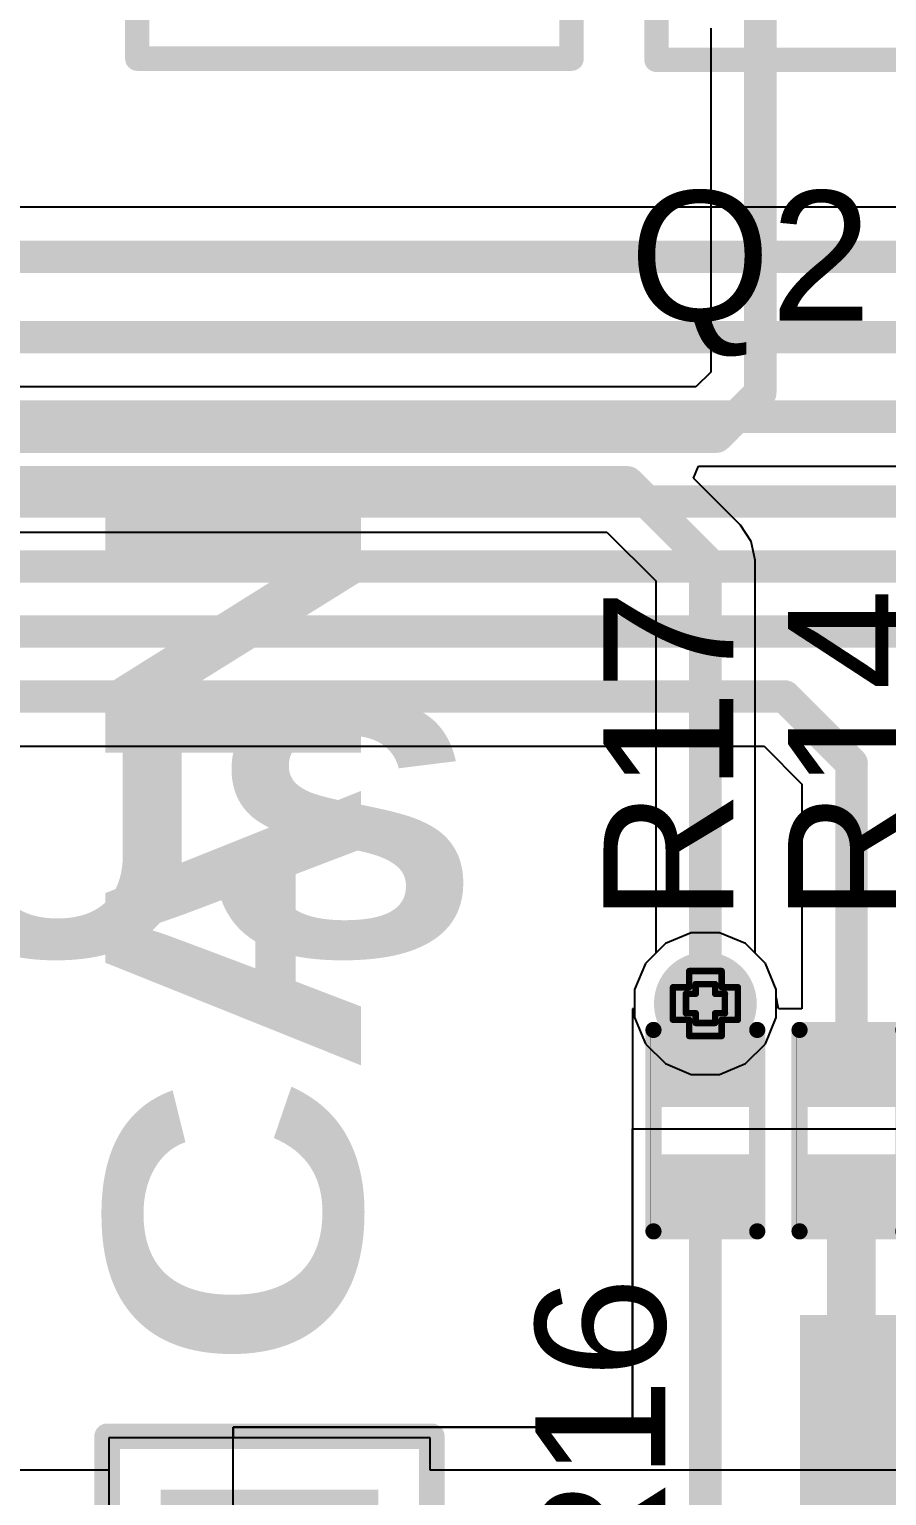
# Model space of a CAD drawing. Header units: inches. Extents: x -5 to 5258, y -4 to 5281.
# Drawn here: x 43.05 to 49.76, y 26.26 to 37.73 of the extents above; entities that cross this region are included whole.
import ezdxf

# ---------------------------------------------------------------- set-up
doc = ezdxf.new("R2010")
doc.units = ezdxf.units.IN
for name, color, linetype in [('Bottom Layer', 5, 'Continuous'), ('Bottom Solder', 6, 'Continuous'), ('Drill Drawing', 1, 'Continuous'), ('Multi-Layer', 9, 'Continuous'), ('Pad Holes', 156, 'Continuous'), ('Top Layer', 1, 'Continuous'), ('Top Overlay', 2, 'Continuous'), ('Top Paste', 8, 'Continuous'), ('Top Solder', 216, 'Continuous'), ('Via Holes', 16, 'Continuous')]:
    doc.layers.add(name, color=color, linetype=linetype)
doc.styles.add('Arial', font='', dxfattribs={"height": 0.2})
doc.styles.add('Arial Black_Bold', font='', dxfattribs={"height": 0.2})
doc.styles.get('Arial').set_extended_font_data('Arial')
doc.styles.get('Arial Black_Bold').set_extended_font_data('Arial Black', bold=True)

# ---------------------------------------------------------------- blocks, each defined once
blk = doc.blocks.new('SOIC_8_0_154___3_90___W______11')
at = {"layer": 'Top Layer'}
for points in [[(-3.475, 1.605), (-3.475, 2.205), (-1.925, 2.205), (-1.925, 1.605)], [(1.925, 1.605), (1.925, 2.205), (3.475, 2.205), (3.475, 1.605)], [(-3.475, 0.335), (-3.475, 0.935), (-1.925, 0.935), (-1.925, 0.335)], [(1.925, 0.335), (1.925, 0.935), (3.475, 0.935), (3.475, 0.335)], [(-3.475, -0.935), (-3.475, -0.335), (-1.925, -0.335), (-1.925, -0.935)], [(1.925, -0.935), (1.925, -0.335), (3.475, -0.335), (3.475, -0.935)], [(-3.475, -2.205), (-3.475, -1.605), (-1.925, -1.605), (-1.925, -2.205)], [(1.925, -2.205), (1.925, -1.605), (3.475, -1.605), (3.475, -2.205)]]:
    blk.add_hatch(color=1, dxfattribs=at).paths.add_polyline_path(points)
at = {"layer": 'Top Overlay'}
blk.add_hatch(color=2, dxfattribs=at).paths.add_polyline_path([(-1.838, 1.626), (-1.483, 1.626), (-1.483, 2.21), (-1.838, 2.21)])
at = {"layer": 'Top Paste'}
for points in [[(-3.475, 1.605), (-3.475, 2.205), (-1.925, 2.205), (-1.925, 1.605)], [(1.925, 1.605), (1.925, 2.205), (3.475, 2.205), (3.475, 1.605)], [(-3.475, 0.335), (-3.475, 0.935), (-1.925, 0.935), (-1.925, 0.335)], [(1.925, 0.335), (1.925, 0.935), (3.475, 0.935), (3.475, 0.335)], [(-3.475, -0.935), (-3.475, -0.335), (-1.925, -0.335), (-1.925, -0.935)], [(1.925, -0.935), (1.925, -0.335), (3.475, -0.335), (3.475, -0.935)], [(-3.475, -2.205), (-3.475, -1.605), (-1.925, -1.605), (-1.925, -2.205)], [(1.925, -2.205), (1.925, -1.605), (3.475, -1.605), (3.475, -2.205)]]:
    blk.add_hatch(color=8, dxfattribs=at).paths.add_polyline_path(points)
at = {"layer": 'Top Solder'}
for points in [[(-3.577, 1.503), (-3.577, 2.307), (-1.823, 2.307), (-1.823, 1.503)], [(1.823, 1.503), (1.823, 2.307), (3.577, 2.307), (3.577, 1.503)], [(-3.577, 0.233), (-3.577, 1.037), (-1.823, 1.037), (-1.823, 0.233)], [(1.823, 0.233), (1.823, 1.037), (3.577, 1.037), (3.577, 0.233)], [(-3.577, -1.037), (-3.577, -0.233), (-1.823, -0.233), (-1.823, -1.037)], [(1.823, -1.037), (1.823, -0.233), (3.577, -0.233), (3.577, -1.037)], [(-3.577, -2.307), (-3.577, -1.503), (-1.823, -1.503), (-1.823, -2.307)], [(1.823, -2.307), (1.823, -1.503), (3.577, -1.503), (3.577, -2.307)]]:
    blk.add_hatch(color=216, dxfattribs=at).paths.add_polyline_path(points)
at = {"layer": 'Top Overlay'}
for points in [[(1.803, 2.515, 0.127, 0.127, 0), (-1.829, 2.515, 0.127, 0.127, 0)], [(-3.667, 1.93, 0.127, 0.127, 0), (-3.794, 2.057, 0.127, 0.127, 0)], [(-3.794, 1.803, 0.127, 0.127, 0), (-3.794, 2.057, 0.127, 0.127, 0)], [(-3.794, 1.803, 0.127, 0.127, 0), (-3.667, 1.93, 0.127, 0.127, 0)], [(1.803, -2.515, 0.127, 0.127, 0), (-1.829, -2.515, 0.127, 0.127, 0)]]:
    blk.add_lwpolyline(points, format="xyseb", dxfattribs=at)
for points in [[(-1.861, 2.515, 0.0635, 0.0635, 1), (-1.797, 2.515, 0.0635, 0.0635, 1)], [(1.772, 2.515, 0.0635, 0.0635, 1), (1.835, 2.515, 0.0635, 0.0635, 1)], [(-3.826, 2.057, 0.0635, 0.0635, 1), (-3.762, 2.057, 0.0635, 0.0635, 1)], [(-3.826, 2.057, 0.0635, 0.0635, 1), (-3.762, 2.057, 0.0635, 0.0635, 1)], [(-3.699, 1.93, 0.0635, 0.0635, 1), (-3.635, 1.93, 0.0635, 0.0635, 1)], [(-3.699, 1.93, 0.0635, 0.0635, 1), (-3.635, 1.93, 0.0635, 0.0635, 1)], [(-3.826, 1.803, 0.0635, 0.0635, 1), (-3.762, 1.803, 0.0635, 0.0635, 1)], [(-3.826, 1.803, 0.0635, 0.0635, 1), (-3.762, 1.803, 0.0635, 0.0635, 1)], [(-1.861, -2.515, 0.0635, 0.0635, 1), (-1.797, -2.515, 0.0635, 0.0635, 1)], [(1.772, -2.515, 0.0635, 0.0635, 1), (1.835, -2.515, 0.0635, 0.0635, 1)]]:
    blk.add_lwpolyline(points, format="xyseb", close=True, dxfattribs=at)
blk = doc.blocks.new('R___0402_73')
at = {"layer": 'Top Layer'}
for points in [[(-0.699, -0.318), (-0.699, 0.317), (-0.241, 0.317), (-0.241, -0.318)], [(0.241, -0.318), (0.241, 0.317), (0.699, 0.317), (0.699, -0.318)]]:
    blk.add_hatch(color=1, dxfattribs=at).paths.add_polyline_path(points)
at = {"layer": 'Top Paste'}
for points in [[(-0.699, -0.318), (-0.699, 0.317), (-0.241, 0.317), (-0.241, -0.318)], [(0.241, -0.318), (0.241, 0.317), (0.699, 0.317), (0.699, -0.318)]]:
    blk.add_hatch(color=8, dxfattribs=at).paths.add_polyline_path(points)
at = {"layer": 'Top Solder'}
for points in [[(-0.754, -0.373), (-0.754, 0.373), (-0.186, 0.373), (-0.186, -0.373)], [(0.186, -0.373), (0.186, 0.373), (0.754, 0.373), (0.754, -0.373)]]:
    blk.add_hatch(color=216, dxfattribs=at).paths.add_polyline_path(points)
at = {"layer": 'Top Overlay'}
for points in [[(0.787, 0.406, 0.127, 0.127, 0), (-0.787, 0.406, 0.127, 0.127, 0)], [(-0.787, -0.406, 0.127, 0.127, 0), (-0.787, 0.406, 0.127, 0.127, 0)], [(0.787, -0.406, 0.127, 0.127, 0), (0.787, 0.406, 0.127, 0.127, 0)], [(0.787, -0.406, 0.127, 0.127, 0), (-0.787, -0.406, 0.127, 0.127, 0)], [(0.813, -0.432, 0.00323, 0.00323, 0), (-0.813, -0.432, 0.00323, 0.00323, 0)]]:
    blk.add_lwpolyline(points, format="xyseb", dxfattribs=at)
for points in [[(-0.819, 0.406, 0.0635, 0.0635, 1), (-0.756, 0.406, 0.0635, 0.0635, 1)], [(-0.819, 0.406, 0.0635, 0.0635, 1), (-0.756, 0.406, 0.0635, 0.0635, 1)], [(0.756, 0.406, 0.0635, 0.0635, 1), (0.819, 0.406, 0.0635, 0.0635, 1)], [(0.756, 0.406, 0.0635, 0.0635, 1), (0.819, 0.406, 0.0635, 0.0635, 1)], [(-0.819, -0.406, 0.0635, 0.0635, 1), (-0.756, -0.406, 0.0635, 0.0635, 1)], [(-0.819, -0.406, 0.0635, 0.0635, 1), (-0.756, -0.406, 0.0635, 0.0635, 1)], [(0.756, -0.406, 0.0635, 0.0635, 1), (0.819, -0.406, 0.0635, 0.0635, 1)], [(0.756, -0.406, 0.0635, 0.0635, 1), (0.819, -0.406, 0.0635, 0.0635, 1)], [(-0.814, -0.432, 0.00161, 0.00161, 1), (-0.812, -0.432, 0.00161, 0.00161, 1)], [(0.812, -0.432, 0.00161, 0.00161, 1), (0.814, -0.432, 0.00161, 0.00161, 1)]]:
    blk.add_lwpolyline(points, format="xyseb", close=True, dxfattribs=at)
blk = doc.blocks.new('R___0402_76')
at = {"layer": 'Top Layer'}
for points in [[(-0.699, -0.318), (-0.699, 0.317), (-0.241, 0.317), (-0.241, -0.318)], [(0.241, -0.318), (0.241, 0.317), (0.699, 0.317), (0.699, -0.318)]]:
    blk.add_hatch(color=1, dxfattribs=at).paths.add_polyline_path(points)
at = {"layer": 'Top Paste'}
for points in [[(-0.699, -0.318), (-0.699, 0.317), (-0.241, 0.317), (-0.241, -0.318)], [(0.241, -0.318), (0.241, 0.317), (0.699, 0.317), (0.699, -0.318)]]:
    blk.add_hatch(color=8, dxfattribs=at).paths.add_polyline_path(points)
at = {"layer": 'Top Solder'}
for points in [[(-0.754, -0.373), (-0.754, 0.373), (-0.186, 0.373), (-0.186, -0.373)], [(0.186, -0.373), (0.186, 0.373), (0.754, 0.373), (0.754, -0.373)]]:
    blk.add_hatch(color=216, dxfattribs=at).paths.add_polyline_path(points)
at = {"layer": 'Top Overlay'}
for points in [[(0.787, 0.406, 0.127, 0.127, 0), (-0.787, 0.406, 0.127, 0.127, 0)], [(-0.787, -0.406, 0.127, 0.127, 0), (-0.787, 0.406, 0.127, 0.127, 0)], [(0.787, -0.406, 0.127, 0.127, 0), (0.787, 0.406, 0.127, 0.127, 0)], [(0.787, -0.406, 0.127, 0.127, 0), (-0.787, -0.406, 0.127, 0.127, 0)], [(0.813, -0.432, 0.00323, 0.00323, 0), (-0.813, -0.432, 0.00323, 0.00323, 0)]]:
    blk.add_lwpolyline(points, format="xyseb", dxfattribs=at)
for points in [[(-0.819, 0.406, 0.0635, 0.0635, 1), (-0.756, 0.406, 0.0635, 0.0635, 1)], [(-0.819, 0.406, 0.0635, 0.0635, 1), (-0.756, 0.406, 0.0635, 0.0635, 1)], [(0.756, 0.406, 0.0635, 0.0635, 1), (0.819, 0.406, 0.0635, 0.0635, 1)], [(0.756, 0.406, 0.0635, 0.0635, 1), (0.819, 0.406, 0.0635, 0.0635, 1)], [(-0.819, -0.406, 0.0635, 0.0635, 1), (-0.756, -0.406, 0.0635, 0.0635, 1)], [(-0.819, -0.406, 0.0635, 0.0635, 1), (-0.756, -0.406, 0.0635, 0.0635, 1)], [(0.756, -0.406, 0.0635, 0.0635, 1), (0.819, -0.406, 0.0635, 0.0635, 1)], [(0.756, -0.406, 0.0635, 0.0635, 1), (0.819, -0.406, 0.0635, 0.0635, 1)], [(-0.814, -0.432, 0.00161, 0.00161, 1), (-0.812, -0.432, 0.00161, 0.00161, 1)], [(0.812, -0.432, 0.00161, 0.00161, 1), (0.814, -0.432, 0.00161, 0.00161, 1)]]:
    blk.add_lwpolyline(points, format="xyseb", close=True, dxfattribs=at)
blk = doc.blocks.new('HDR1X2__113')
at = {"layer": 'Bottom Layer'}
blk.add_hatch(color=5, dxfattribs=at).paths.add_polyline_path([(-0.75, 0.75), (0.75, 0.75), (0.75, -0.75), (-0.75, -0.75)])
h = blk.add_hatch(color=5, dxfattribs=at)
edge = h.paths.add_edge_path()
edge.add_arc((2.54, 0), 0.75, 0, 360)
at = {"layer": 'Bottom Solder'}
blk.add_hatch(color=6, dxfattribs=at).paths.add_polyline_path([(-0.852, 0.852), (0.852, 0.852), (0.852, -0.852), (-0.852, -0.852)])
h = blk.add_hatch(color=6, dxfattribs=at)
edge = h.paths.add_edge_path()
edge.add_arc((2.54, 0), 0.852, 0, 360)
at = {"layer": 'Multi-Layer'}
blk.add_hatch(color=9, dxfattribs=at).paths.add_polyline_path([(-0.75, 0.75), (0.75, 0.75), (0.75, -0.75), (-0.75, -0.75)])
h = blk.add_hatch(color=9, dxfattribs=at)
edge = h.paths.add_edge_path()
edge.add_arc((2.54, 0), 0.75, 0, 360)
at = {"layer": 'Pad Holes'}
h = blk.add_hatch(color=7, dxfattribs=at)
edge = h.paths.add_edge_path()
edge.add_arc((0, 0), 0.45, 0, 360)
h = blk.add_hatch(color=7, dxfattribs=at)
edge = h.paths.add_edge_path()
edge.add_arc((2.54, 0), 0.45, 0, 360)
at = {"layer": 'Top Layer'}
blk.add_hatch(color=1, dxfattribs=at).paths.add_polyline_path([(-0.75, 0.75), (0.75, 0.75), (0.75, -0.75), (-0.75, -0.75)])
h = blk.add_hatch(color=1, dxfattribs=at)
edge = h.paths.add_edge_path()
edge.add_arc((2.54, 0), 0.75, 0, 360)
at = {"layer": 'Top Solder'}
blk.add_hatch(color=216, dxfattribs=at).paths.add_polyline_path([(-0.852, 0.852), (0.852, 0.852), (0.852, -0.852), (-0.852, -0.852)])
h = blk.add_hatch(color=216, dxfattribs=at)
edge = h.paths.add_edge_path()
edge.add_arc((2.54, 0), 0.852, 0, 360)
at = {"layer": 'Top Overlay'}
for points in [[(3.81, 1.27, 0.2, 0.2, 0), (-1.27, 1.27, 0.2, 0.2, 0)], [(-1.27, -1.27, 0.2, 0.2, 0), (-1.27, 1.27, 0.2, 0.2, 0)], [(3.81, -1.27, 0.2, 0.2, 0), (3.81, 1.27, 0.2, 0.2, 0)], [(3.81, -1.27, 0.2, 0.2, 0), (-1.27, -1.27, 0.2, 0.2, 0)]]:
    blk.add_lwpolyline(points, format="xyseb", dxfattribs=at)
for points in [[(-1.32, 1.27, 0.1, 0.1, 1), (-1.22, 1.27, 0.1, 0.1, 1)], [(-1.32, 1.27, 0.1, 0.1, 1), (-1.22, 1.27, 0.1, 0.1, 1)], [(3.76, 1.27, 0.1, 0.1, 1), (3.86, 1.27, 0.1, 0.1, 1)], [(3.76, 1.27, 0.1, 0.1, 1), (3.86, 1.27, 0.1, 0.1, 1)], [(-1.32, -1.27, 0.1, 0.1, 1), (-1.22, -1.27, 0.1, 0.1, 1)], [(-1.32, -1.27, 0.1, 0.1, 1), (-1.22, -1.27, 0.1, 0.1, 1)], [(3.76, -1.27, 0.1, 0.1, 1), (3.86, -1.27, 0.1, 0.1, 1)], [(3.76, -1.27, 0.1, 0.1, 1), (3.86, -1.27, 0.1, 0.1, 1)]]:
    blk.add_lwpolyline(points, format="xyseb", close=True, dxfattribs=at)

msp = doc.modelspace()

# ---------------------------------------------------------------- hatches: boundary and pattern name
at = {"layer": 'Bottom Layer'}
h = msp.add_hatch(color=5, dxfattribs=at)
edge = h.paths.add_edge_path()
edge.add_arc((48.338, 30.111), 0.3, 0, 360)
at = {"layer": 'Bottom Solder'}
h = msp.add_hatch(color=6, dxfattribs=at)
edge = h.paths.add_edge_path()
edge.add_arc((48.338, 30.111), 0.402, 0, 360)
at = {"layer": 'Top Layer'}
h = msp.add_hatch(color=1, dxfattribs=at)
edge = h.paths.add_edge_path()
edge.add_arc((48.338, 30.111), 0.3, 0, 360)
at = {"layer": 'Top Solder'}
h = msp.add_hatch(color=216, dxfattribs=at)
edge = h.paths.add_edge_path()
edge.add_arc((48.338, 30.111), 0.402, 0, 360)
at = {"layer": 'Via Holes'}
h = msp.add_hatch(color=7, dxfattribs=at)
edge = h.paths.add_edge_path()
edge.add_arc((48.338, 30.111), 0.15, 0, 360)

# ---------------------------------------------------------------- linework, layer by layer
at = {"layer": 'Bottom Layer'}
for p, q in [((59.062, 36.339), (12.94, 36.339)), ((48.246, 34.218), (48.285, 34.312)), ((48.285, 34.312), (53.866, 34.312)), ((48.613, 33.851), (48.246, 34.218)), ((48.697, 33.725), (48.613, 33.851)), ((33.523, 33.798), (47.568, 33.798)), ((47.568, 33.798), (47.95, 33.416)), ((48.727, 33.577), (48.697, 33.725)), ((48.727, 30.506), (48.727, 33.577)), ((47.95, 33.416), (47.95, 30.506)), ((47.95, 30.506), (47.869, 30.425)), ((48.808, 30.425), (48.727, 30.506)), ((47.869, 30.425), (47.784, 30.221)), ((48.892, 30.221), (48.808, 30.425)), ((47.784, 30.221), (47.784, 30.001)), ((48.892, 30.001), (48.892, 30.221)), ((47.784, 30.001), (47.869, 29.797)), ((48.808, 29.797), (48.892, 30.001)), ((47.869, 29.797), (48.025, 29.641)), ((48.652, 29.641), (48.808, 29.797)), ((48.025, 29.641), (48.228, 29.557)), ((48.449, 29.557), (48.652, 29.641)), ((48.228, 29.557), (48.449, 29.557)), ((46.186, 26.715), (43.67, 26.715)), ((43.67, 26.715), (43.67, 26.463)), ((46.186, 26.463), (46.186, 26.715)), ((43.67, 26.463), (9.703, 26.463)), ((52.021, 26.463), (46.186, 26.463))]:
    msp.add_line(p, q, dxfattribs=at)
for points in [[(7.215, 35.95, 0.254, 0.254, 0), (59.062, 35.95, 0.254, 0.254, 0)], [(6.111, 35.321, 0.254, 0.254, 0), (55.26, 35.321, 0.254, 0.254, 0)], [(3.203, 34.7, 0.254, 0.254, 0), (54.027, 34.7, 0.254, 0.254, 0)], [(2.665, 34.186, 0.254, 0.254, 0), (47.729, 34.186, 0.254, 0.254, 0)], [(47.729, 34.186, 0.254, 0.254, 0), (48.338, 33.577, 0.254, 0.254, 0)], [(48.338, 30.111, 0.254, 0.254, 0), (48.338, 33.577, 0.254, 0.254, 0)]]:
    msp.add_lwpolyline(points, format="xyseb", dxfattribs=at)
for points in [[(47.665, 34.186, 0.127, 0.127, 1), (47.792, 34.186, 0.127, 0.127, 1)], [(47.665, 34.186, 0.127, 0.127, 1), (47.792, 34.186, 0.127, 0.127, 1)], [(48.275, 33.577, 0.127, 0.127, 1), (48.402, 33.577, 0.127, 0.127, 1)], [(48.275, 33.577, 0.127, 0.127, 1), (48.402, 33.577, 0.127, 0.127, 1)], [(48.275, 30.111, 0.127, 0.127, 1), (48.402, 30.111, 0.127, 0.127, 1)]]:
    msp.add_lwpolyline(points, format="xyseb", close=True, dxfattribs=at)
at = {"layer": 'Drill Drawing'}
for points in [[(48.211, 30.238, 0.0508, 0.0508, 0), (48.211, 30.365, 0.0508, 0.0508, 0)], [(48.211, 30.365, 0.0508, 0.0508, 0), (48.465, 30.365, 0.0508, 0.0508, 0)], [(48.465, 30.238, 0.0508, 0.0508, 0), (48.465, 30.365, 0.0508, 0.0508, 0)], [(48.262, 30.187, 0.0508, 0.0508, 0), (48.262, 30.263, 0.0508, 0.0508, 0)], [(48.262, 30.263, 0.0508, 0.0508, 0), (48.415, 30.263, 0.0508, 0.0508, 0)], [(48.415, 30.187, 0.0508, 0.0508, 0), (48.415, 30.263, 0.0508, 0.0508, 0)], [(48.084, 29.984, 0.0508, 0.0508, 0), (48.084, 30.238, 0.0508, 0.0508, 0)], [(48.084, 30.238, 0.0508, 0.0508, 0), (48.211, 30.238, 0.0508, 0.0508, 0)], [(48.186, 30.035, 0.0508, 0.0508, 0), (48.186, 30.187, 0.0508, 0.0508, 0)], [(48.186, 30.187, 0.0508, 0.0508, 0), (48.262, 30.187, 0.0508, 0.0508, 0)], [(48.415, 30.187, 0.0508, 0.0508, 0), (48.491, 30.187, 0.0508, 0.0508, 0)], [(48.465, 30.238, 0.0508, 0.0508, 0), (48.592, 30.238, 0.0508, 0.0508, 0)], [(48.491, 30.035, 0.0508, 0.0508, 0), (48.491, 30.187, 0.0508, 0.0508, 0)], [(48.592, 29.984, 0.0508, 0.0508, 0), (48.592, 30.238, 0.0508, 0.0508, 0)], [(48.186, 30.035, 0.0508, 0.0508, 0), (48.262, 30.035, 0.0508, 0.0508, 0)], [(48.262, 29.959, 0.0508, 0.0508, 0), (48.262, 30.035, 0.0508, 0.0508, 0)], [(48.415, 30.035, 0.0508, 0.0508, 0), (48.491, 30.035, 0.0508, 0.0508, 0)], [(48.415, 29.959, 0.0508, 0.0508, 0), (48.415, 30.035, 0.0508, 0.0508, 0)], [(48.084, 29.984, 0.0508, 0.0508, 0), (48.211, 29.984, 0.0508, 0.0508, 0)], [(48.211, 29.857, 0.0508, 0.0508, 0), (48.211, 29.984, 0.0508, 0.0508, 0)], [(48.262, 29.959, 0.0508, 0.0508, 0), (48.415, 29.959, 0.0508, 0.0508, 0)], [(48.465, 29.984, 0.0508, 0.0508, 0), (48.592, 29.984, 0.0508, 0.0508, 0)], [(48.465, 29.857, 0.0508, 0.0508, 0), (48.465, 29.984, 0.0508, 0.0508, 0)], [(48.211, 29.857, 0.0508, 0.0508, 0), (48.465, 29.857, 0.0508, 0.0508, 0)]]:
    msp.add_lwpolyline(points, format="xyseb", dxfattribs=at)
for points in [[(48.199, 30.365, 0.0254, 0.0254, 1), (48.224, 30.365, 0.0254, 0.0254, 1)], [(48.199, 30.365, 0.0254, 0.0254, 1), (48.224, 30.365, 0.0254, 0.0254, 1)], [(48.453, 30.365, 0.0254, 0.0254, 1), (48.478, 30.365, 0.0254, 0.0254, 1)], [(48.453, 30.365, 0.0254, 0.0254, 1), (48.478, 30.365, 0.0254, 0.0254, 1)], [(48.25, 30.263, 0.0254, 0.0254, 1), (48.275, 30.263, 0.0254, 0.0254, 1)], [(48.25, 30.263, 0.0254, 0.0254, 1), (48.275, 30.263, 0.0254, 0.0254, 1)], [(48.402, 30.263, 0.0254, 0.0254, 1), (48.427, 30.263, 0.0254, 0.0254, 1)], [(48.402, 30.263, 0.0254, 0.0254, 1), (48.427, 30.263, 0.0254, 0.0254, 1)], [(48.072, 30.238, 0.0254, 0.0254, 1), (48.097, 30.238, 0.0254, 0.0254, 1)], [(48.072, 30.238, 0.0254, 0.0254, 1), (48.097, 30.238, 0.0254, 0.0254, 1)], [(48.173, 30.187, 0.0254, 0.0254, 1), (48.199, 30.187, 0.0254, 0.0254, 1)], [(48.173, 30.187, 0.0254, 0.0254, 1), (48.199, 30.187, 0.0254, 0.0254, 1)], [(48.199, 30.238, 0.0254, 0.0254, 1), (48.224, 30.238, 0.0254, 0.0254, 1)], [(48.199, 30.238, 0.0254, 0.0254, 1), (48.224, 30.238, 0.0254, 0.0254, 1)], [(48.25, 30.187, 0.0254, 0.0254, 1), (48.275, 30.187, 0.0254, 0.0254, 1)], [(48.25, 30.187, 0.0254, 0.0254, 1), (48.275, 30.187, 0.0254, 0.0254, 1)], [(48.402, 30.187, 0.0254, 0.0254, 1), (48.427, 30.187, 0.0254, 0.0254, 1)], [(48.402, 30.187, 0.0254, 0.0254, 1), (48.427, 30.187, 0.0254, 0.0254, 1)], [(48.453, 30.238, 0.0254, 0.0254, 1), (48.478, 30.238, 0.0254, 0.0254, 1)], [(48.453, 30.238, 0.0254, 0.0254, 1), (48.478, 30.238, 0.0254, 0.0254, 1)], [(48.478, 30.187, 0.0254, 0.0254, 1), (48.504, 30.187, 0.0254, 0.0254, 1)], [(48.478, 30.187, 0.0254, 0.0254, 1), (48.504, 30.187, 0.0254, 0.0254, 1)], [(48.58, 30.238, 0.0254, 0.0254, 1), (48.605, 30.238, 0.0254, 0.0254, 1)], [(48.58, 30.238, 0.0254, 0.0254, 1), (48.605, 30.238, 0.0254, 0.0254, 1)], [(48.173, 30.035, 0.0254, 0.0254, 1), (48.199, 30.035, 0.0254, 0.0254, 1)], [(48.173, 30.035, 0.0254, 0.0254, 1), (48.199, 30.035, 0.0254, 0.0254, 1)], [(48.25, 30.035, 0.0254, 0.0254, 1), (48.275, 30.035, 0.0254, 0.0254, 1)], [(48.25, 30.035, 0.0254, 0.0254, 1), (48.275, 30.035, 0.0254, 0.0254, 1)], [(48.402, 30.035, 0.0254, 0.0254, 1), (48.427, 30.035, 0.0254, 0.0254, 1)], [(48.402, 30.035, 0.0254, 0.0254, 1), (48.427, 30.035, 0.0254, 0.0254, 1)], [(48.478, 30.035, 0.0254, 0.0254, 1), (48.504, 30.035, 0.0254, 0.0254, 1)], [(48.478, 30.035, 0.0254, 0.0254, 1), (48.504, 30.035, 0.0254, 0.0254, 1)], [(48.072, 29.984, 0.0254, 0.0254, 1), (48.097, 29.984, 0.0254, 0.0254, 1)], [(48.072, 29.984, 0.0254, 0.0254, 1), (48.097, 29.984, 0.0254, 0.0254, 1)], [(48.199, 29.984, 0.0254, 0.0254, 1), (48.224, 29.984, 0.0254, 0.0254, 1)], [(48.199, 29.984, 0.0254, 0.0254, 1), (48.224, 29.984, 0.0254, 0.0254, 1)], [(48.25, 29.959, 0.0254, 0.0254, 1), (48.275, 29.959, 0.0254, 0.0254, 1)], [(48.25, 29.959, 0.0254, 0.0254, 1), (48.275, 29.959, 0.0254, 0.0254, 1)], [(48.402, 29.959, 0.0254, 0.0254, 1), (48.427, 29.959, 0.0254, 0.0254, 1)], [(48.402, 29.959, 0.0254, 0.0254, 1), (48.427, 29.959, 0.0254, 0.0254, 1)], [(48.453, 29.984, 0.0254, 0.0254, 1), (48.478, 29.984, 0.0254, 0.0254, 1)], [(48.453, 29.984, 0.0254, 0.0254, 1), (48.478, 29.984, 0.0254, 0.0254, 1)], [(48.58, 29.984, 0.0254, 0.0254, 1), (48.605, 29.984, 0.0254, 0.0254, 1)], [(48.58, 29.984, 0.0254, 0.0254, 1), (48.605, 29.984, 0.0254, 0.0254, 1)], [(48.199, 29.857, 0.0254, 0.0254, 1), (48.224, 29.857, 0.0254, 0.0254, 1)], [(48.199, 29.857, 0.0254, 0.0254, 1), (48.224, 29.857, 0.0254, 0.0254, 1)], [(48.453, 29.857, 0.0254, 0.0254, 1), (48.478, 29.857, 0.0254, 0.0254, 1)], [(48.453, 29.857, 0.0254, 0.0254, 1), (48.478, 29.857, 0.0254, 0.0254, 1)]]:
    msp.add_lwpolyline(points, format="xyseb", close=True, dxfattribs=at)
at = {"layer": 'Top Layer'}
for p, q in [((48.38, 37.739), (48.38, 35.048)), ((48.38, 35.048), (48.264, 34.932)), ((48.264, 34.932), (23.329, 34.932)), ((35.927, 32.124), (48.797, 32.124)), ((48.797, 32.124), (49.094, 31.827)), ((49.094, 31.827), (49.094, 30.07)), ((48.228, 30.665), (48.025, 30.581)), ((48.449, 30.665), (48.228, 30.665)), ((48.652, 30.581), (48.449, 30.665)), ((48.025, 30.581), (47.869, 30.425)), ((48.808, 30.425), (48.652, 30.581)), ((47.869, 30.425), (47.784, 30.221)), ((48.892, 30.221), (48.808, 30.425)), ((47.784, 30.221), (47.784, 30.07)), ((48.892, 30.164), (48.892, 30.221)), ((48.91, 30.07), (48.892, 30.164)), ((47.784, 30.07), (47.767, 30.07)), ((47.767, 30.07), (47.767, 29.104)), ((49.094, 30.07), (48.91, 30.07)), ((47.767, 26.798), (47.767, 29.13)), ((47.767, 29.13), (51.721, 29.13)), ((47.767, 29.104), (47.767, 28.165)), ((47.767, 28.165), (47.767, 26.798)), ((44.644, 18.964), (44.644, 26.798)), ((44.644, 26.798), (47.767, 26.798)), ((47.767, 26.798), (44.644, 26.798)), ((44.644, 26.798), (44.644, 26.715)), ((44.644, 26.715), (43.67, 26.715)), ((43.67, 26.715), (43.67, 24.199))]:
    msp.add_line(p, q, dxfattribs=at)
for points in [[(48.768, 34.887, 0.254, 0.254, 0), (48.768, 38.221, 0.254, 0.254, 0)], [(48.425, 34.544, 0.254, 0.254, 0), (48.768, 34.887, 0.254, 0.254, 0)], [(23.168, 34.544, 0.254, 0.254, 0), (48.425, 34.544, 0.254, 0.254, 0)], [(21.935, 34.036, 0.254, 0.254, 0), (51.757, 34.036, 0.254, 0.254, 0)], [(21.724, 33.528, 0.254, 0.254, 0), (56.532, 33.528, 0.254, 0.254, 0)], [(21.514, 33.02, 0.254, 0.254, 0), (52.77, 33.02, 0.254, 0.254, 0)], [(21.303, 32.512, 0.254, 0.254, 0), (48.958, 32.512, 0.254, 0.254, 0)], [(48.958, 32.512, 0.254, 0.254, 0), (49.482, 31.988, 0.254, 0.254, 0)], [(49.482, 29.588, 0.254, 0.254, 0), (49.482, 31.988, 0.254, 0.254, 0)], [(48.338, 29.658, 0.508, 0.508, 0), (48.338, 30.111, 0.508, 0.508, 0)], [(48.325, 30.097, 0.254, 0.254, 0), (48.338, 30.111, 0.254, 0.254, 0)], [(49.481, 29.587, 0.254, 0.254, 0), (49.482, 29.588, 0.254, 0.254, 0)], [(49.481, 26.798, 0.381, 0.381, 0), (49.481, 28.647, 0.381, 0.381, 0)], [(48.338, 26.026, 0.254, 0.254, 0), (48.338, 28.647, 0.254, 0.254, 0)]]:
    msp.add_lwpolyline(points, format="xyseb", dxfattribs=at)
for points in [[(48.705, 34.887, 0.127, 0.127, 1), (48.831, 34.887, 0.127, 0.127, 1)], [(48.705, 34.887, 0.127, 0.127, 1), (48.831, 34.887, 0.127, 0.127, 1)], [(48.361, 34.544, 0.127, 0.127, 1), (48.488, 34.544, 0.127, 0.127, 1)], [(48.361, 34.544, 0.127, 0.127, 1), (48.488, 34.544, 0.127, 0.127, 1)], [(48.895, 32.512, 0.127, 0.127, 1), (49.022, 32.512, 0.127, 0.127, 1)], [(48.895, 32.512, 0.127, 0.127, 1), (49.022, 32.512, 0.127, 0.127, 1)], [(49.419, 31.988, 0.127, 0.127, 1), (49.546, 31.988, 0.127, 0.127, 1)], [(49.419, 31.988, 0.127, 0.127, 1), (49.546, 31.988, 0.127, 0.127, 1)], [(48.211, 30.111, 0.254, 0.254, 1), (48.465, 30.111, 0.254, 0.254, 1)], [(48.261, 30.097, 0.127, 0.127, 1), (48.388, 30.097, 0.127, 0.127, 1)], [(48.275, 30.111, 0.127, 0.127, 1), (48.402, 30.111, 0.127, 0.127, 1)], [(48.211, 29.658, 0.254, 0.254, 1), (48.465, 29.658, 0.254, 0.254, 1)], [(49.418, 29.587, 0.127, 0.127, 1), (49.545, 29.587, 0.127, 0.127, 1)], [(49.419, 29.588, 0.127, 0.127, 1), (49.546, 29.588, 0.127, 0.127, 1)], [(49.419, 29.588, 0.127, 0.127, 1), (49.546, 29.588, 0.127, 0.127, 1)], [(49.386, 28.647, 0.191, 0.191, 1), (49.577, 28.647, 0.191, 0.191, 1)], [(48.275, 28.647, 0.127, 0.127, 1), (48.402, 28.647, 0.127, 0.127, 1)], [(49.386, 26.798, 0.191, 0.191, 1), (49.577, 26.798, 0.191, 0.191, 1)]]:
    msp.add_lwpolyline(points, format="xyseb", close=True, dxfattribs=at)
at = {"layer": 'Top Overlay'}
for points in [[(43.893, 37.499, 0.191, 0.191, 0), (43.893, 40.877, 0.191, 0.191, 0)], [(47.291, 37.499, 0.191, 0.191, 0), (47.291, 40.877, 0.191, 0.191, 0)], [(47.955, 37.49, 0.191, 0.191, 0), (47.955, 39.878, 0.191, 0.191, 0)], [(43.893, 37.499, 0.191, 0.191, 0), (47.291, 37.499, 0.191, 0.191, 0)], [(47.955, 37.49, 0.191, 0.191, 0), (51.283, 37.49, 0.191, 0.191, 0)]]:
    msp.add_lwpolyline(points, format="xyseb", dxfattribs=at)
for points in [[(43.846, 37.499, 0.0952, 0.0952, 1), (43.941, 37.499, 0.0952, 0.0952, 1)], [(43.846, 37.499, 0.0952, 0.0952, 1), (43.941, 37.499, 0.0952, 0.0952, 1)], [(47.244, 37.499, 0.0952, 0.0952, 1), (47.339, 37.499, 0.0952, 0.0952, 1)], [(47.244, 37.499, 0.0952, 0.0952, 1), (47.339, 37.499, 0.0952, 0.0952, 1)], [(47.908, 37.49, 0.0952, 0.0952, 1), (48.003, 37.49, 0.0952, 0.0952, 1)], [(47.908, 37.49, 0.0952, 0.0952, 1), (48.003, 37.49, 0.0952, 0.0952, 1)]]:
    msp.add_lwpolyline(points, format="xyseb", close=True, dxfattribs=at)

# ---------------------------------------------------------------- block references
at = {"rotation": 270}
for name, p in [('R___0402_73', (48.338, 29.117)), ('R___0402_76', (49.481, 29.117)), ('SOIC_8_0_154___3_90___W______11', (51.386, 24.098)), ('HDR1X2__113', (44.928, 25.457))]:
    msp.add_blockref(name, p, dxfattribs=at)

# ---------------------------------------------------------------- texts
at = {"layer": 'Top Overlay', "style": 'Arial'}
msp.add_text('Q2', height=1.016, dxfattribs=at).set_placement((47.744, 35.45))
at = {"layer": 'Top Overlay'}
for s, height, rotation, style, p in [('CAN', 2, 90, 'Arial Black_Bold', (45.643, 27.239)), ('R17', 1.016, 90, 'Arial', (48.557, 30.748)), ('R14', 1.016, 90, 'Arial', (50, 30.748)), ('STATUS', 2, 360, 'Arial Black_Bold', (33.778, 30.477)), ('R16', 1.016, 90, 'Arial', (48.024, 25.368))]:
    msp.add_text(s, height=height, rotation=rotation, dxfattribs=dict(at, style=style)).set_placement(p)

doc.saveas('drawing.dxf')
